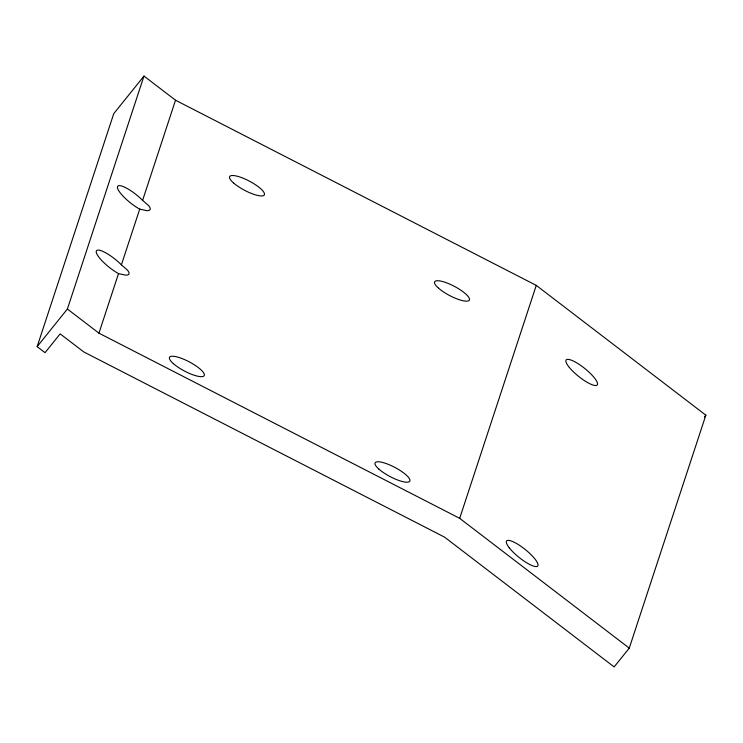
<?xml version="1.0" encoding="UTF-8"?>
<svg xmlns="http://www.w3.org/2000/svg" width="743" height="743" viewBox="0 0 743 743"><rect width="100%" height="100%" fill="white"/><g stroke="black" fill="none" stroke-linecap="round" stroke-linejoin="round"><path stroke-width="1.11" d="M37.15 346.637L113.744 113.688L143.975 76.065L175.524 100.212L536.27 285.386L705.85 415.179L629.256 648.128L614.145 666.935L444.565 537.143L83.82 351.968L60.155 333.858L45.035 352.674L37.15 346.637L67.39 309.014L143.975 76.065M629.256 648.128L459.685 518.335L98.94 333.161L118.518 273.61A19.95 5.015 38.8 0 1 98.912 257.189A19.95 5.015 38.8 0 1 101.057 250.679A19.95 5.015 38.8 0 1 121.397 264.842L127.397 270.08A19.662 5.182 27.8 0 1 125.725 275.142L118.518 273.61M121.397 264.842L139.712 209.136A19.95 5.015 38.8 0 1 120.115 192.716A19.95 5.015 38.8 0 1 122.251 186.205A19.95 5.015 38.8 0 1 142.6 200.369L148.591 205.607A19.662 5.182 27.8 0 1 146.928 210.668L139.712 209.136M142.6 200.369L175.524 100.212M459.685 518.335L536.27 285.386M704.41 416.972L705.85 415.179M67.39 309.014L98.94 333.161M509.271 547.823A19.95 5.015 38.8 0 0 536.613 566.538A19.95 5.015 38.8 0 0 520.611 546.077A19.95 5.015 38.8 0 0 509.271 547.823M569.361 367.479A19.95 5.015 38.8 0 0 596.499 385.413A19.95 5.015 38.8 0 0 579.215 364.423A19.95 5.015 38.8 0 0 569.361 367.479M233.506 182.917A19.606 5.173 27.8 0 0 263.394 195.65A19.606 5.173 27.8 0 0 244.057 178.599A19.606 5.173 27.8 0 0 233.506 182.917M438.491 288.135A19.606 5.173 27.8 0 0 468.387 300.869A19.606 5.173 27.8 0 0 449.041 283.817A19.606 5.173 27.8 0 0 438.491 288.135M173.36 363.633A19.606 5.173 27.8 0 0 203.248 376.376A19.606 5.173 27.8 0 0 183.911 359.315A19.606 5.173 27.8 0 0 173.36 363.633M378.967 469.177A19.606 5.173 27.8 0 0 408.864 481.91A19.606 5.173 27.8 0 0 389.518 464.858A19.606 5.173 27.8 0 0 378.967 469.177"/></g></svg>
